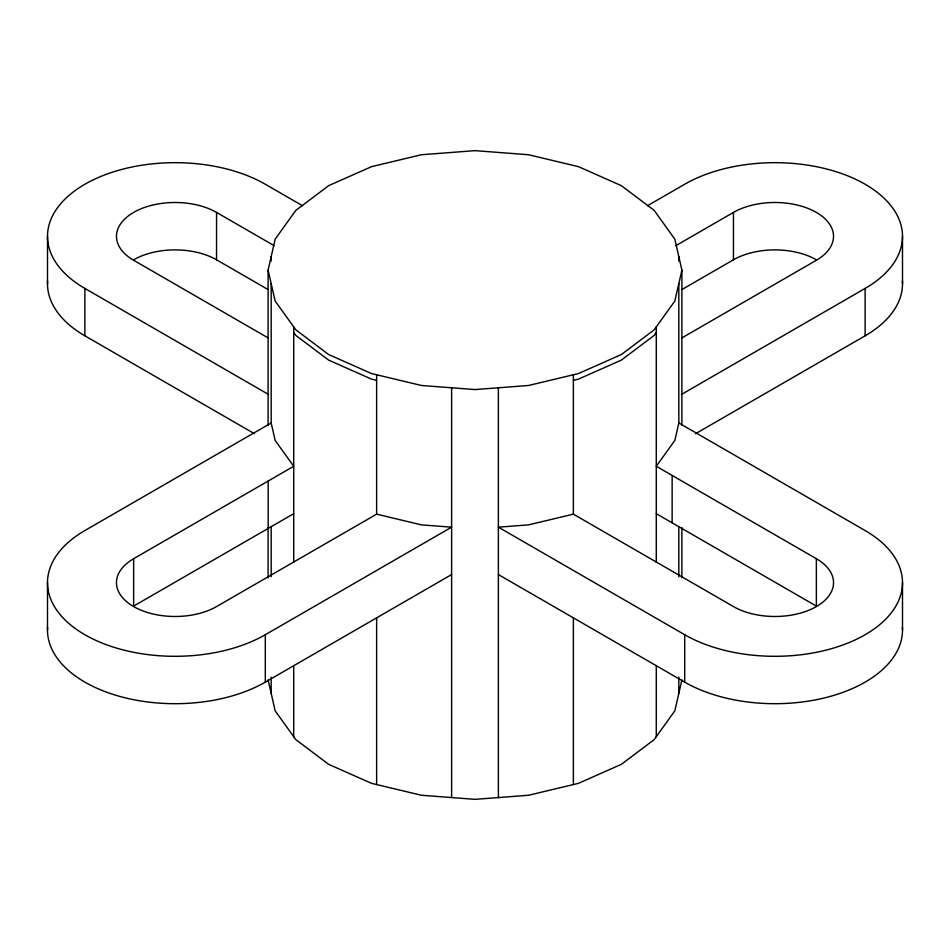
<?xml version="1.0" encoding="UTF-8"?>
<svg xmlns="http://www.w3.org/2000/svg" width="950" height="950" viewBox="0 0 950 950"><rect width="100%" height="100%" fill="white"/><g stroke="black" fill="none" stroke-linecap="round" stroke-linejoin="round"><path stroke-width="1.43" d="M268.102 425.446L268.102 270.109L275.156 239.186L295.818 210.377L328.7 185.642L371.557 166.654L421.456 154.731L475 150.658L528.544 154.731L578.443 166.654L621.3 185.642L654.182 210.377L674.844 239.186L681.898 270.109L681.898 425.446M681.898 270.109L674.844 301.019L654.182 329.828L621.3 354.576L578.443 373.552L528.544 385.486L475 389.559L421.456 385.486L371.557 373.552L328.7 354.576L295.818 329.828L275.156 301.019L268.102 270.109M678.822 422.988L674.844 440.408L656.284 466.284L816.359 558.707A58.627 33.844 0 0 1 816.359 606.575A58.627 33.844 0 0 1 733.459 606.575L573.372 514.152L528.544 524.875L498.382 527.167L684.701 634.731A127.585 73.661 0 0 0 865.129 634.731A127.585 73.661 0 0 0 865.129 530.551L678.822 422.988L678.822 283.611M681.898 679.891L674.844 710.814L654.182 739.623L621.3 764.358L578.443 783.346L528.544 795.269L475 799.342L421.456 795.269L371.557 783.346L328.7 764.358L295.818 739.623L275.156 710.814L268.102 679.891M656.284 332.476L654.182 335.409L621.3 360.145L578.443 379.133L573.372 380.344M271.178 422.988L84.871 530.551A127.585 73.661 0 0 0 84.871 634.731A127.585 73.661 0 0 0 265.299 634.731L451.618 527.167L421.456 524.875L376.628 514.152L216.541 606.575A58.627 33.844 0 0 1 133.641 606.575A58.627 33.844 0 0 1 133.641 558.707L293.716 466.284L275.156 440.408L271.178 422.988L271.178 283.611M647.437 205.758L684.701 184.252A127.585 73.661 0 0 1 865.129 184.252A127.585 73.661 0 0 1 865.129 288.42L865.129 335.813L695.519 433.734M675.83 245.682L733.459 212.408A58.627 33.844 0 0 1 816.359 212.408A58.627 33.844 0 0 1 816.359 260.264L681.898 337.903M293.716 513.677L133.641 606.1L133.641 558.707M682.231 289.37L733.459 259.801A58.627 33.844 0 0 1 816.359 259.801M681.387 394.511L865.129 288.42M47.583 627.297A127.585 73.661 0 0 0 124.082 697.549A127.585 73.661 0 0 0 265.299 682.124L451.618 574.56M376.628 380.344L371.557 379.133L328.7 360.145L295.818 335.409L293.716 332.476M302.563 205.758L265.299 184.252A127.585 73.661 0 0 0 84.871 184.252A127.585 73.661 0 0 0 84.871 288.42L84.871 335.813L254.481 433.734M268.102 337.903L133.641 260.264A58.627 33.844 0 0 1 133.641 212.408A58.627 33.844 0 0 1 216.541 212.408L274.17 245.682M133.641 259.801A58.627 33.844 0 0 1 216.541 259.801L267.769 289.37M656.284 513.677L816.359 606.1L816.359 558.707M84.871 288.42L268.613 394.511M498.382 574.56L684.701 682.124A127.585 73.661 0 0 0 825.918 697.549A127.585 73.661 0 0 0 902.417 627.297M902.5 236.336L902.5 283.729M902.5 582.647L902.5 630.028M733.459 212.408L733.459 259.801M684.701 634.731L684.701 682.124M681.898 527.523L681.898 577.814M678.822 256.607L678.822 261.06M678.822 526.502L678.822 576.721M678.822 677.148L678.822 693.393M672.137 475.439L672.137 522.832M656.284 326.907L656.284 562.412M656.284 665.796L656.284 736.689M573.372 374.763L573.372 514.152M573.372 617.666L573.372 784.557M498.382 387.778L498.382 797.572M451.618 387.778L451.618 797.572M376.628 374.763L376.628 514.152M376.628 617.666L376.628 784.557M293.716 326.907L293.716 562.412M293.716 665.796L293.716 736.689M271.178 256.607L271.178 261.06M271.178 526.502L271.178 576.721M271.178 677.148L271.178 693.393M268.185 481.032L268.185 528.426M268.102 527.523L268.102 577.814M265.299 634.731L265.299 682.124M216.541 212.408L216.541 259.801M47.5 236.336L47.5 283.729M47.5 582.647L47.5 630.028M902.417 280.986A127.585 73.661 0 0 1 865.129 335.813M84.871 335.813A127.585 73.661 0 0 1 47.583 280.986"/></g></svg>
